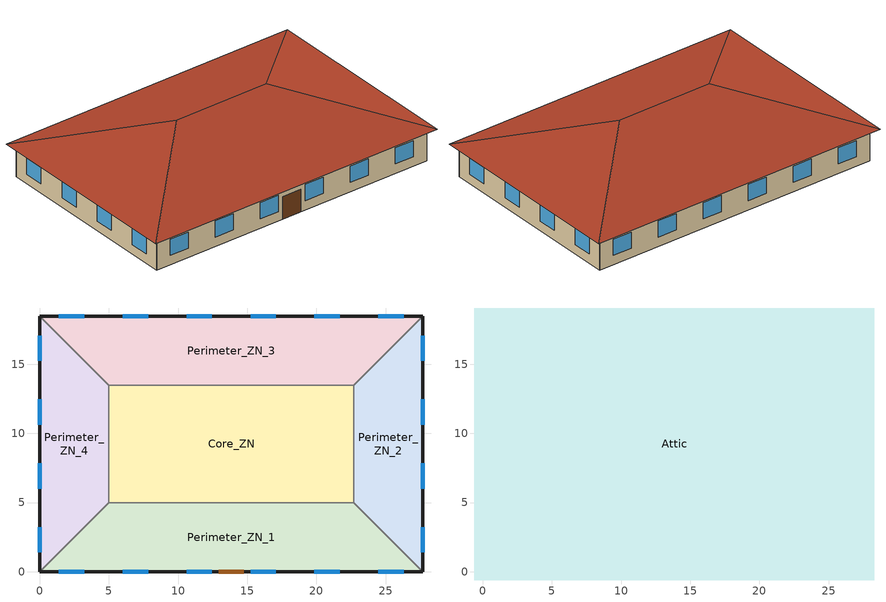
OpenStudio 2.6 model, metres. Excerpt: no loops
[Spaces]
Perimeter_ZN_1
 floor ground: 22.69,5 27.69,0 0,0 5,5 z0
 wall outside: 0,0 27.69,0 z0:3.05
 wall to Perimeter_ZN_4: 5,5 0,0 z0:3.05
 wall to Core_ZN: 22.69,5 5,5 z0:3.05
 wall to Perimeter_ZN_2: 27.69,0 22.69,5 z0:3.05
 window: 1.39,0 3.22,0 / 19.85,0 21.68,0 / 15.24,0 17.07,0 / 6.01,0 7.84,0 / 10.62,0 12.45,0 / 24.47,0 26.3,0 z0.9:2.42
 door: 12.93,0 14.76,0 z0:2.13
Perimeter_ZN_2
 floor ground: 27.69,18.46 27.69,0 22.69,5 22.69,13.46 z0
 wall outside: 27.69,0 27.69,18.46 z0:3.05
 wall to Perimeter_ZN_3: 27.69,18.46 22.69,13.46 z0:3.05
 wall to Core_ZN: 22.69,13.46 22.69,5 z0:3.05
 window: 27.69,1.39 27.69,3.22 / 27.69,10.62 27.69,12.45 / 27.69,15.24 27.69,17.07 / 27.69,6.01 27.69,7.84 z0.9:2.42
Perimeter_ZN_3
 floor ground: 27.69,18.46 22.69,13.46 5,13.46 0,18.46 z0
 wall outside: 27.69,18.46 0,18.46 z0:3.05
 wall to Core_ZN: 5,13.46 22.69,13.46 z0:3.05
 wall to Perimeter_ZN_4: 0,18.46 5,13.46 z0:3.05
 window: 21.68,18.46 19.85,18.46 / 7.84,18.46 6.01,18.46 / 17.07,18.46 15.24,18.46 / 12.45,18.46 10.62,18.46 / 26.3,18.46 24.47,18.46 / 3.22,18.46 1.39,18.46 z0.9:2.42
Perimeter_ZN_4
 floor ground: 0,18.46 5,13.46 5,5 0,0 z0
 wall outside: 0,18.46 0,0 z0:3.05
 wall to Core_ZN: 5,5 5,13.46 z0:3.05
 window: 0,3.22 0,1.39 / 0,12.45 0,10.62 / 0,7.84 0,6.01 / 0,17.07 0,15.24 z0.9:2.42
Core_ZN
 floor ground: 22.69,13.46 22.69,5 5,5 5,13.46 z0
Attic
 floor outside: 28.29,19.06 27.69,18.46 0,18.46 -0.6,19.06 z3.05; -0.6,19.06 0,18.46 0,0 -0.6,-0.6 z3.05; 28.29,19.06 28.29,-0.6 27.69,0 27.69,18.46 z3.05; 27.69,0 28.29,-0.6 -0.6,-0.6 0,0 z3.05
 floor to Perimeter_ZN_4: 0,18.46 5,13.46 5,5 0,0 z3.05
 floor to Perimeter_ZN_1: 22.69,5 27.69,0 0,0 5,5 z3.05
 floor to Perimeter_ZN_2: 27.69,18.46 27.69,0 22.69,5 22.69,13.46 z3.05
 floor to Core_ZN: 22.69,13.46 22.69,5 5,5 5,13.46 z3.05
 floor to Perimeter_ZN_3: 27.69,18.46 22.69,13.46 5,13.46 0,18.46 z3.05
 roof outside: 18.46,9.23,6.33 28.29,-0.6,3.05 28.29,19.06,3.05; 18.46,9.23,6.33 28.29,19.06,3.05 -0.6,19.06,3.05 9.23,9.23,6.33; 9.23,9.23,6.33 -0.6,-0.6,3.05 28.29,-0.6,3.05 18.46,9.23,6.33; 9.23,9.23,6.33 -0.6,19.06,3.05 -0.6,-0.6,3.05
[MaterialProperty:GlazingSpectralData] Wavelength 1 {micron}=0.3; Transmittance 1=0; Front Reflectance 1=0.04; Back Reflectance 1=0.04; Wavelength 2 {micron}=0.305; Transmittance 2=0; Front Reflectance 2=0.04; Back Reflectance 2=0.04; Wavelength 3 {micron}=0.31; Transmittance 3=0; Front Reflectance 3=0.04; Back Reflectance 3=0.04; Wavelength 4 {micron}=0.315; Transmittance 4=0; Front Reflectance 4=0.04; Back Reflectance 4=0.04; Wavelength 5 {micron}=0.32; Transmittance 5=0; Front Reflectance 5=0.04; Back Reflectance 5=0.04; Wavelength 6 {micron}=0.325; Transmittance 6=0; Front Reflectance 6=0.04; Back Reflectance 6=0.04; Wavelength 7 {micron}=0.33; Transmittance 7=0; Front Reflectance 7=0.04; Back Reflectance 7=0.04; Wavelength 8 {micron}=0.335; Transmittance 8=0; Front Reflectance 8=0.04; Back Reflectance 8=0.04; Wavelength 9 {micron}=0.34; Transmittance 9=0; Front Reflectance 9=0.04; Back Reflectance 9=0.04; Wavelength 10 {micron}=0.345; Transmittance 10=0; Front Reflectance 10=0.04; Back Reflectance 10=0.04; Wavelength 11 {micron}=0.35; Transmittance 11=0; Front Reflectance 11=0.04; Back Reflectance 11=0.04; Wavelength 12 {micron}=0.355; Transmittance 12=0; Front Reflectance 12=0.04; Back Reflectance 12=0.04; Wavelength 13 {micron}=0.36; Transmittance 13=0; Front Reflectance 13=0.04; Back Reflectance 13=0.04; Wavelength 14 {micron}=0.365; Transmittance 14=0; Front Reflectance 14=0.04; Back Reflectance 14=0.04; Wavelength 15 {micron}=0.37; Transmittance 15=0; Front Reflectance 15=0.04; Back Reflectance 15=0.04; Wavelength 16 {micron}=0.375; Transmittance 16=0; Front Reflectance 16=0.04; Back Reflectance 16=0.04; Wavelength 17 {micron}=0.38; Front Reflectance 17=0.04; Back Reflectance 17=0.04; Wavelength 18 {micron}=0.385; Front Reflectance 18=0.04; Back Reflectance 18=0.04; Wavelength 19 {micron}=0.39; Front Reflectance 19=0.04; Back Reflectance 19=0.04; Wavelength 20 {micron}=0.395; Transmittance 20=0.001; Front Reflectance 20=0.04; Back Reflectance 20=0.04; Wavelength 21 {micron}=0.4; Front Reflectance 21=0.04; Back Reflectance 21=0.04; Wavelength 22 {micron}=0.405; Front Reflectance 22=0.04; Back Reflectance 22=0.04; Wavelength 23 {micron}=0.41; Front Reflectance 23=0.04; Back Reflectance 23=0.04; Wavelength 24 {micron}=0.415; Wavelength 25 {micron}=0.42; Wavelength 26 {micron}=0.425; Front Reflectance 26=0.041; Back Reflectance 26=0.041; Wavelength 27 {micron}=0.43; Wavelength 28 {micron}=0.435; Wavelength 29 {micron}=0.44; Wavelength 30 {micron}=0.445; Wavelength 31 {micron}=0.45; Wavelength 32 {micron}=0.455; Wavelength 33 {micron}=0.46; Wavelength 34 {micron}=0.465; Wavelength 35 {micron}=0.47; Wavelength 36 {micron}=0.475; Wavelength 37 {micron}=0.48; Wavelength 38 {micron}=0.485; Wavelength 39 {micron}=0.49; Wavelength 40 {micron}=0.495; Wavelength 41 {micron}=0.5; Wavelength 42 {micron}=0.505; Wavelength 43 {micron}=0.51; Wavelength 44 {micron}=0.515; Wavelength 45 {micron}=0.52; Wavelength 46 {micron}=0.525; Wavelength 47 {micron}=0.53; Wavelength 48 {micron}=0.535; Wavelength 49 {micron}=0.54; Wavelength 50 {micron}=0.545; Wavelength 51 {micron}=0.55; Wavelength 52 {micron}=0.555; Wavelength 53 {micron}=0.56; Wavelength 54 {micron}=0.565; Wavelength 55 {micron}=0.57; Wavelength 56 {micron}=0.575; Wavelength 57 {micron}=0.58; Wavelength 58 {micron}=0.585; Wavelength 59 {micron}=0.59; Wavelength 60 {micron}=0.595; Wavelength 61 {micron}=0.6; Wavelength 62 {micron}=0.605; Wavelength 63 {micron}=0.61; Wavelength 64 {micron}=0.615; Wavelength 65 {micron}=0.62; Wavelength 66 {micron}=0.625; Wavelength 67 {micron}=0.63; Wavelength 68 {micron}=0.635; Wavelength 69 {micron}=0.64; Wavelength 70 {micron}=0.645; Wavelength 71 {micron}=0.65; Wavelength 72 {micron}=0.655; Wavelength 73 {micron}=0.66; Wavelength 74 {micron}=0.665; Wavelength 75 {micron}=0.67; Wavelength 76 {micron}=0.675; Wavelength 77 {micron}=0.68; Wavelength 78 {micron}=0.685; Wavelength 79 {micron}=0.69; Wavelength 80 {micron}=0.695; Wavelength 81 {micron}=0.7; Wavelength 82 {micron}=0.705; Wavelength 83 {micron}=0.71; Wavelength 84 {micron}=0.715; Wavelength 85 {micron}=0.72; Wavelength 86 {micron}=0.725; Wavelength 87 {micron}=0.73; Wavelength 88 {micron}=0.735; Wavelength 89 {micron}=0.74; Wavelength 90 {micron}=0.745; Wavelength 91 {micron}=0.75; Wavelength 92 {micron}=0.755; Wavelength 93 {micron}=0.76; Wavelength 94 {micron}=0.765; Wavelength 95 {micron}=0.77; Wavelength 96 {micron}=0.775; Wavelength 97 {micron}=0.78; Wavelength 98 {micron}=0.785; Wavelength 99 {micron}=0.79; Wavelength 100 {micron}=0.795; Wavelength 101 {micron}=0.8; Wavelength 102 {micron}=0.805; Wavelength 103 {micron}=0.81; Wavelength 104 {micron}=0.815; Wavelength 105 {micron}=0.82; Wavelength 106 {micron}=0.825; Wavelength 107 {micron}=0.83; Wavelength 108 {micron}=0.835; Wavelength 109 {micron}=0.84; Wavelength 110 {micron}=0.845; Wavelength 111 {micron}=0.85; Wavelength 112 {micron}=0.855; Wavelength 113 {micron}=0.86; Wavelength 114 {micron}=0.865; Wavelength 115 {micron}=0.87; Wavelength 116 {micron}=0.875; Wavelength 117 {micron}=0.88; Front Reflectance 117=0.063; Back Reflectance 117=0.063; Wavelength 118 {micron}=0.885; Front Reflectance 118=0.063; Back Reflectance 118=0.063; Wavelength 119 {micron}=0.89; Wavelength 120 {micron}=0.895; Wavelength 121 {micron}=0.9; Wavelength 122 {micron}=0.905; Front Reflectance 122=0.062; Back Reflectance 122=0.062; Wavelength 123 {micron}=0.91; Wavelength 124 {micron}=0.915; Wavelength 125 {micron}=0.92; Wavelength 126 {micron}=0.925; Wavelength 127 {micron}=0.93; Wavelength 128 {micron}=0.935; Wavelength 129 {micron}=0.94; Wavelength 130 {micron}=0.945; Wavelength 131 {micron}=0.95; Wavelength 132 {micron}=0.955; Wavelength 133 {micron}=0.96; Wavelength 134 {micron}=0.965; Wavelength 135 {micron}=0.97; Wavelength 136 {micron}=0.975; Wavelength 137 {micron}=0.98; Wavelength 138 {micron}=0.985; Wavelength 139 {micron}=0.99; Wavelength 140 {micron}=0.995; Wavelength 141 {micron}=1; Wavelength 142 {micron}=1.005; Wavelength 143 {micron}=1.01; Wavelength 144 {micron}=1.015; Wavelength 145 {micron}=1.02; Wavelength 146 {micron}=1.025; Wavelength 147 {micron}=1.03; Wavelength 148 {micron}=1.035; Wavelength 149 {micron}=1.04; Wavelength 150 {micron}=1.045; Wavelength 151 {micron}=1.05; Wavelength 152 {micron}=1.055; Wavelength 153 {micron}=1.06; Wavelength 154 {micron}=1.065; Wavelength 155 {micron}=1.07; Wavelength 156 {micron}=1.075; Wavelength 157 {micron}=1.08; Wavelength 158 {micron}=1.085; Wavelength 159 {micron}=1.09; Wavelength 160 {micron}=1.095; Wavelength 161 {micron}=1.1; Wavelength 162 {micron}=1.105; Wavelength 163 {micron}=1.11; Wavelength 164 {micron}=1.115; Wavelength 165 {micron}=1.12; Front Reflectance 165=0.062; Back Reflectance 165=0.062; Wavelength 166 {micron}=1.125; Wavelength 167 {micron}=1.13; Front Reflectance 167=0.063; Back Reflectance 167=0.063; Wavelength 168 {micron}=1.135; Wavelength 169 {micron}=1.14; Wavelength 170 {micron}=1.145; Wavelength 171 {micron}=1.15; Front Reflectance 171=0.065; Back Reflectance 171=0.065; Wavelength 172 {micron}=1.155; Front Reflectance 172=0.065; Back Reflectance 172=0.065; Wavelength 173 {micron}=1.16; Front Reflectance 173=0.065; Back Reflectance 173=0.065; Wavelength 174 {micron}=1.165; Transmittance 174=0.63; Front Reflectance 174=0.065; Back Reflectance 174=0.065; Wavelength 175 {micron}=1.17; Transmittance 175=0.627; Front Reflectance 175=0.065; Back Reflectance 175=0.065; Wavelength 176 {micron}=1.175; Transmittance 176=0.624; Front Reflectance 176=0.065; Back Reflectance 176=0.065; Wavelength 177 {micron}=1.18; Transmittance 177=0.618; Front Reflectance 177=0.065; Back Reflectance 177=0.065; Wavelength 178 {micron}=1.185; Transmittance 178=0.611; Front Reflectance 178=0.064; Back Reflectance 178=0.064; Wavelength 179 {micron}=1.19; Transmittance 179=0.601; Front Reflectance 179=0.064; Back Reflectance 179=0.064; Wavelength 180 {micron}=1.195; Transmittance 180=0.6; Front Reflectance 180=0.064; Back Reflectance 180=0.064; Wavelength 181 {micron}=1.2; Transmittance 181=0.605; Front Reflectance 181=0.064; Back Reflectance 181=0.064; Wavelength 182 {micron}=1.205; Transmittance 182=0.611; Front Reflectance 182=0.064; Back Reflectance 182=0.064; Wavelength 183 {micron}=1.21; Transmittance 183=0.619; Front Reflectance 183=0.065; Back Reflectance 183=0.065; Wavelength 184 {micron}=1.215; Transmittance 184=0.625; Front Reflectance 184=0.065; Back Reflectance 184=0.065; Wavelength 185 {micron}=1.22; Transmittance 185=0.634; Front Reflectance 185=0.065; Back Reflectance 185=0.065; Wavelength 186 {micron}=1.225; Transmittance 186=0.64; Front Reflectance 186=0.066; Back Reflectance 186=0.066; Wavelength 187 {micron}=1.23; Transmittance 187=0.644; Front Reflectance 187=0.066; Back Reflectance 187=0.066; Wavelength 188 {micron}=1.235; Transmittance 188=0.647; Front Reflectance 188=0.066; Back Reflectance 188=0.066; Wavelength 189 {micron}=1.24; Transmittance 189=0.65; Front Reflectance 189=0.066; Back Reflectance 189=0.066; Wavelength 190 {micron}=1.245; Transmittance 190=0.653; Front Reflectance 190=0.066; Back Reflectance 190=0.066; Wavelength 191 {micron}=1.25; Transmittance 191=0.656; Front Reflectance 191=0.066; Back Reflectance 191=0.066; Wavelength 192 {micron}=1.255; Transmittance 192=0.658; Front Reflectance 192=0.066; Back Reflectance 192=0.066; Wavelength 193 {micron}=1.26; Transmittance 193=0.661; Front Reflectance 193=0.066; Back Reflectance 193=0.066; Wavelength 194 {micron}=1.265; Transmittance 194=0.662; Front Reflectance 194=0.066; Back Reflectance 194=0.066; Wavelength 195 {micron}=1.27; Transmittance 195=0.667; Front Reflectance 195=0.067; Back Reflectance 195=0.067; Wavelength 196 {micron}=1.275; Transmittance 196=0.668; Front Reflectance 196=0.067; Back Reflectance 196=0.067; Wavelength 197 {micron}=1.28; Transmittance 197=0.671; Front Reflectance 197=0.067; Back Reflectance 197=0.067; Wavelength 198 {micron}=1.285; Transmittance 198=0.675; Front Reflectance 198=0.067; Back Reflectance 198=0.067; Wavelength 199 {micron}=1.29; Transmittance 199=0.678; Front Reflectance 199=0.067; Back Reflectance 199=0.067; Wavelength 200 {micron}=1.295; Transmittance 200=0.679; Front Reflectance 200=0.067; Back Reflectance 200=0.067; Wavelength 201 {micron}=1.3; Transmittance 201=0.682; Front Reflectance 201=0.067; Back Reflectance 201=0.067; Wavelength 202 {micron}=1.305; Transmittance 202=0.684; Front Reflectance 202=0.067; Back Reflectance 202=0.067; Wavelength 203 {micron}=1.31; Transmittance 203=0.687; Front Reflectance 203=0.067; Back Reflectance 203=0.067; Wavelength 204 {micron}=1.315; Transmittance 204=0.689; Front Reflectance 204=0.068; Back Reflectance 204=0.068; Wavelength 205 {micron}=1.32; Transmittance 205=0.692; Front Reflectance 205=0.068; Back Reflectance 205=0.068; Wavelength 206 {micron}=1.325; Transmittance 206=0.693; Front Reflectance 206=0.068; Back Reflectance 206=0.068; Wavelength 207 {micron}=1.33; Transmittance 207=0.695; Front Reflectance 207=0.068; Back Reflectance 207=0.068; Wavelength 208 {micron}=1.335; Transmittance 208=0.697; Front Reflectance 208=0.068; Back Reflectance 208=0.068; Wavelength 209 {micron}=1.34; Transmittance 209=0.698; Front Reflectance 209=0.068; Back Reflectance 209=0.068; Wavelength 210 {micron}=1.345; Transmittance 210=0.698; Front Reflectance 210=0.068; Back Reflectance 210=0.068; Wavelength 211 {micron}=1.35; Transmittance 211=0.698; Front Reflectance 211=0.068; Back Reflectance 211=0.068; Wavelength 212 {micron}=1.355; Transmittance 212=0.695; Front Reflectance 212=0.068; Back Reflectance 212=0.068; Wavelength 213 {micron}=1.36; Transmittance 213=0.692; Front Reflectance 213=0.068; Back Reflectance 213=0.068; Wavelength 214 {micron}=1.365; Transmittance 214=0.692; Front Reflectance 214=0.068; Back Reflectance 214=0.068; Wavelength 215 {micron}=1.37; Transmittance 215=0.687; Front Reflectance 215=0.067; Back Reflectance 215=0.067; Wavelength 216 {micron}=1.375; Transmittance 216=0.682; Front Reflectance 216=0.067; Back Reflectance 216=0.067; Wavelength 217 {micron}=1.38; Transmittance 217=0.676; Front Reflectance 217=0.067; Back Reflectance 217=0.067; Wavelength 218 {micron}=1.385; Transmittance 218=0.678; Front Reflectance 218=0.067; Back Reflectance 218=0.067; Wavelength 219 {micron}=1.39; Transmittance 219=0.676; Front Reflectance 219=0.067; Back Reflectance 219=0.067; Wavelength 220 {micron}=1.395; Transmittance 220=0.675; Front Reflectance 220=0.067; Back Reflectance 220=0.067; Wavelength 221 {micron}=1.4; Transmittance 221=0.676; Front Reflectance 221=0.067; Back Reflectance 221=0.067; Wavelength 222 {micron}=1.405; Transmittance 222=0.675; Front Reflectance 222=0.067; Back Reflectance 222=0.067; Wavelength 223 {micron}=1.41; Transmittance 223=0.671; Front Reflectance 223=0.067; Back Reflectance 223=0.067; Wavelength 224 {micron}=1.415; Transmittance 224=0.67; Front Reflectance 224=0.067; Back Reflectance 224=0.067; Wavelength 225 {micron}=1.42; Transmittance 225=0.673; Front Reflectance 225=0.067; Back Reflectance 225=0.067; Wavelength 226 {micron}=1.425; Transmittance 226=0.671; Front Reflectance 226=0.067; Back Reflectance 226=0.067; Wavelength 227 {micron}=1.43; Transmittance 227=0.668; Front Reflectance 227=0.067; Back Reflectance 227=0.067; Wavelength 228 {micron}=1.435; Transmittance 228=0.67; Front Reflectance 228=0.067; Back Reflectance 228=0.067; Wavelength 229 {micron}=1.44; Transmittance 229=0.67; Front Reflectance 229=0.067; Back Reflectance 229=0.067; Wavelength 230 {micron}=1.445; Transmittance 230=0.668; Front Reflectance 230=0.067; Back Reflectance 230=0.067; Wavelength 231 {micron}=1.45; Transmittance 231=0.67; Front Reflectance 231=0.067; Back Reflectance 231=0.067; Wavelength 232 {micron}=1.455; Transmittance 232=0.67; Front Reflectance 232=0.067; Back Reflectance 232=0.067; Wavelength 233 {micron}=1.46; Transmittance 233=0.673; Front Reflectance 233=0.067; Back Reflectance 233=0.067; Wavelength 234 {micron}=1.465; Transmittance 234=0.676; Front Reflectance 234=0.067; Back Reflectance 234=0.067; Wavelength 235 {micron}=1.47; Transmittance 235=0.681; Front Reflectance 235=0.067; Back Reflectance 235=0.067; Wavelength 236 {micron}=1.475; Transmittance 236=0.684; Front Reflectance 236=0.067; Back Reflectance 236=0.067; Wavelength 237 {micron}=1.48; Transmittance 237=0.689; Front Reflectance 237=0.068; Back Reflectance 237=0.068; Wavelength 238 {micron}=1.485; Transmittance 238=0.69; Front Reflectance 238=0.068; Back Reflectance 238=0.068; Wavelength 239 {micron}=1.49; Transmittance 239=0.695; Front Reflectance 239=0.068; Back Reflectance 239=0.068; Wavelength 240 {micron}=1.495; Transmittance 240=0.698; Front Reflectance 240=0.068; Back Reflectance 240=0.068; Wavelength 241 {micron}=1.5; Transmittance 241=0.703; Front Reflectance 241=0.068; Back Reflectance 241=0.068; Wavelength 242 {micron}=1.505; Transmittance 242=0.706; Front Reflectance 242=0.068; Back Reflectance 242=0.068; Wavelength 243 {micron}=1.51; Transmittance 243=0.711; Front Reflectance 243=0.068; Back Reflectance 243=0.068; Wavelength 244 {micron}=1.515; Transmittance 244=0.714; Front Reflectance 244=0.069; Back Reflectance 244=0.069; Wavelength 245 {micron}=1.52; Transmittance 245=0.718; Front Reflectance 245=0.069; Back Reflectance 245=0.069; Wavelength 246 {micron}=1.525; Transmittance 246=0.719; Front Reflectance 246=0.069; Back Reflectance 246=0.069; Wavelength 247 {micron}=1.53; Transmittance 247=0.724; Front Reflectance 247=0.069; Back Reflectance 247=0.069; Wavelength 248 {micron}=1.535; Transmittance 248=0.724; Front Reflectance 248=0.069; Back Reflectance 248=0.069; Wavelength 249 {micron}=1.54; Transmittance 249=0.728; Front Reflectance 249=0.069; Back Reflectance 249=0.069; Wavelength 250 {micron}=1.545; Transmittance 250=0.728; Front Reflectance 250=0.069; Back Reflectance 250=0.069; Wavelength 251 {micron}=1.55; Transmittance 251=0.728; Front Reflectance 251=0.069; Back Reflectance 251=0.069; Wavelength 252 {micron}=1.555; Transmittance 252=0.728; Front Reflectance 252=0.069; Back Reflectance 252=0.069; Wavelength 253 {micron}=1.56; Transmittance 253=0.728; Front Reflectance 253=0.069; Back Reflectance 253=0.069; Wavelength 254 {micron}=1.565; Transmittance 254=0.728; Front Reflectance 254=0.069; Back Reflectance 254=0.069; Wavelength 255 {micron}=1.57; Transmittance 255=0.728; Front Reflectance 255=0.069; Back Reflectance 255=0.069; Wavelength 256 {micron}=1.575; Transmittance 256=0.728; Front Reflectance 256=0.069; Back Reflectance 256=0.069; Wavelength 257 {micron}=1.58; Transmittance 257=0.729; Front Reflectance 257=0.069; Back Reflectance 257=0.069; Wavelength 258 {micron}=1.585; Transmittance 258=0.731; Front Reflectance 258=0.069; Back Reflectance 258=0.069; Wavelength 259 {micron}=1.59; Transmittance 259=0.733; Front Reflectance 259=0.069; Back Reflectance 259=0.069; Wavelength 260 {micron}=1.595; Transmittance 260=0.735; Front Reflectance 260=0.069; Back Reflectance 260=0.069; Wavelength 261 {micron}=1.6; Transmittance 261=0.736; Front Reflectance 261=0.069; Back Reflectance 261=0.069; Wavelength 262 {micron}=1.605; Transmittance 262=0.738; Front Reflectance 262=0.07; Back Reflectance 262=0.07; Wavelength 263 {micron}=1.61; Transmittance 263=0.74; Front Reflectance 263=0.07; Back Reflectance 263=0.07; Wavelength 264 {micron}=1.615; Transmittance 264=0.741; Front Reflectance 264=0.07; Back Reflectance 264=0.07; Wavelength 265 {micron}=1.62; Transmittance 265=0.741; Front Reflectance 265=0.07; Back Reflectance 265=0.07; Wavelength 266 {micron}=1.625; Transmittance 266=0.741; Front Reflectance 266=0.07; Back Reflectance 266=0.07; Wavelength 267 {micron}=1.63; Transmittance 267=0.741; Front Reflectance 267=0.07; Back Reflectance 267=0.07; Wavelength 268 {micron}=1.635; Transmittance 268=0.741; Front Reflectance 268=0.07; Back Reflectance 268=0.07; Wavelength 269 {micron}=1.64; Transmittance 269=0.741; Front Reflectance 269=0.07; Back Reflectance 269=0.07; Wavelength 270 {micron}=1.645; Transmittance 270=0.743; Front Reflectance 270=0.07; Back Reflectance 270=0.07; Wavelength 271 {micron}=1.65; Transmittance 271=0.741; Front Reflectance 271=0.07; Back Reflectance 271=0.07; Wavelength 272 {micron}=1.655; Transmittance 272=0.74; Front Reflectance 272=0.07; Back Reflectance 272=0.07; Wavelength 273 {micron}=1.66; Transmittance 273=0.736; Front Reflectance 273=0.069; Back Reflectance 273=0.069; Wavelength 274 {micron}=1.665; Transmittance 274=0.735; Front Reflectance 274=0.069; Back Reflectance 274=0.069; Wavelength 275 {micron}=1.67; Transmittance 275=0.724; Front Reflectance 275=0.069; Back Reflectance 275=0.069; Wavelength 276 {micron}=1.675; Transmittance 276=0.716; Front Reflectance 276=0.069; Back Reflectance 276=0.069; Wavelength 277 {micron}=1.68; Transmittance 277=0.698; Front Reflectance 277=0.068; Back Reflectance 277=0.068; Wavelength 278 {micron}=1.685; Transmittance 278=0.673; Front Reflectance 278=0.067; Back Reflectance 278=0.067; Wavelength 279 {micron}=1.69; Transmittance 279=0.608; Front Reflectance 279=0.064; Back Reflectance 279=0.064; Wavelength 280 {micron}=1.695; Transmittance 280=0.574; Front Reflectance 280=0.063; Back Reflectance 280=0.063; Wavelength 281 {micron}=1.7; Transmittance 281=0.521; Front Reflectance 281=0.061; Back Reflectance 281=0.061; Wavelength 282 {micron}=1.705; Transmittance 282=0.493; Front Reflectance 282=0.06; Back Reflectance 282=0.06; Wavelength 283 {micron}=1.71; Transmittance 283=0.499; Front Reflectance 283=0.06; Back Reflectance 283=0.06; Wavelength 284 {micron}=1.715; Transmittance 284=0.507; Front Reflectance 284=0.06; Back Reflectance 284=0.06; Wavelength 285 {micron}=1.72; Transmittance 285=0.512; Front Reflectance 285=0.06; Back Reflectance 285=0.06; Wavelength 286 {micron}=1.725; Transmittance 286=0.526; Front Reflectance 286=0.061; Back Reflectance 286=0.061; Wavelength 287 {micron}=1.73; Transmittance 287=0.548; Front Reflectance 287=0.062; Back Reflectance 287=0.062; Wavelength 288 {micron}=1.735; Transmittance 288=0.546; Front Reflectance 288=0.062; Back Reflectance 288=0.062; Wavelength 289 {micron}=1.74; Transmittance 289=0.533; Front Reflectance 289=0.061; Back Reflectance 289=0.061; Wavelength 290 {micron}=1.745; Transmittance 290=0.527; Front Reflectance 290=0.061; Back Reflectance 290=0.061; Wavelength 291 {micron}=1.75; Transmittance 291=0.522; Front Reflectance 291=0.061; Back Reflectance 291=0.061; Wavelength 292 {micron}=1.755; Transmittance 292=0.53; Front Reflectance 292=0.061; Back Reflectance 292=0.061; Wavelength 293 {micron}=1.76; Transmittance 293=0.552; Front Reflectance 293=0.062; Back Reflectance 293=0.062; Wavelength 294 {micron}=1.765; Transmittance 294=0.568; Front Reflectance 294=0.063; Back Reflectance 294=0.063; Wavelength 295 {micron}=1.77; Transmittance 295=0.589; Front Reflectance 295=0.064; Back Reflectance 295=0.064; Wavelength 296 {micron}=1.775; Transmittance 296=0.6; Front Reflectance 296=0.064; Back Reflectance 296=0.064; Wavelength 297 {micron}=1.78; Transmittance 297=0.619; Front Reflectance 297=0.065; Back Reflectance 297=0.065; Wavelength 298 {micron}=1.785; Transmittance 298=0.625; Front Reflectance 298=0.065; Back Reflectance 298=0.065; Wavelength 299 {micron}=1.79; Transmittance 299=0.63; Front Reflectance 299=0.065; Back Reflectance 299=0.065; Wavelength 300 {micron}=1.795; Transmittance 300=0.632; Front Reflectance 300=0.065; Back Reflectance 300=0.065; Wavelength 301 {micron}=1.8; Transmittance 301=0.635; Front Reflectance 301=0.065; Back Reflectance 301=0.065; Wavelength 302 {micron}=1.805; Transmittance 302=0.637; Front Reflectance 302=0.065; Back Reflectance 302=0.065; Wavelength 303 {micron}=1.81; Transmittance 303=0.638; Front Reflectance 303=0.066; Back Reflectance 303=0.066; Wavelength 304 {micron}=1.815; Transmittance 304=0.638; Front Reflectance 304=0.066; Back Reflectance 304=0.066; Wavelength 305 {micron}=1.82; Transmittance 305=0.638; Front Reflectance 305=0.066; Back Reflectance 305=0.066; Wavelength 306 {micron}=1.825; Transmittance 306=0.64; Front Reflectance 306=0.066; Back Reflectance 306=0.066; Wavelength 307 {micron}=1.83; Transmittance 307=0.646; Front Reflectance 307=0.066; Back Reflectance 307=0.066; Wavelength 308 {micron}=1.835; Transmittance 308=0.649; Front Reflectance 308=0.066; Back Reflectance 308=0.066; Wavelength 309 {micron}=1.84; Transmittance 309=0.656; Front Reflectance 309=0.066; Back Reflectance 309=0.066; Wavelength 310 {micron}=1.845; Transmittance 310=0.658; Front Reflectance 310=0.066; Back Reflectance 310=0.066; Wavelength 311 {micron}=1.85; Transmittance 311=0.667; Front Reflectance 311=0.067; Back Reflectance 311=0.067; Wavelength 312 {micron}=1.855; Transmittance 312=0.673; Front Reflectance 312=0.067; Back Reflectance 312=0.067; Wavelength 313 {micron}=1.86; Transmittance 313=0.681; Front Reflectance 313=0.067; Back Reflectance 313=0.067; Wavelength 314 {micron}=1.865; Transmittance 314=0.681; Front Reflectance 314=0.067; Back Reflectance 314=0.067; Wavelength 315 {micron}=1.87; Transmittance 315=0.684; Front Reflectance 315=0.067; Back Reflectance 315=0.067; Wavelength 316 {micron}=1.875; Transmittance 316=0.687; Front Reflectance 316=0.067; Back Reflectance 316=0.067; Wavelength 317 {micron}=1.88; Transmittance 317=0.687; Front Reflectance 317=0.067; Back Reflectance 317=0.067; Wavelength 318 {micron}=1.885; Transmittance 318=0.685; Front Reflectance 318=0.067; Back Reflectance 318=0.067; Wavelength 319 {micron}=1.89; Transmittance 319=0.685; Front Reflectance 319=0.067; Back Reflectance 319=0.067; Wavelength 320 {micron}=1.895; Transmittance 320=0.685; Front Reflectance 320=0.067; Back Reflectance 320=0.067; Wavelength 321 {micron}=1.9; Transmittance 321=0.689; Front Reflectance 321=0.068; Back Reflectance 321=0.068; Wavelength 322 {micron}=1.905; Transmittance 322=0.682; Front Reflectance 322=0.067; Back Reflectance 322=0.067; Wavelength 323 {micron}=1.91; Transmittance 323=0.682; Front Reflectance 323=0.067; Back Reflectance 323=0.067; Wavelength 324 {micron}=1.915; Transmittance 324=0.679; Front Reflectance 324=0.067; Back Reflectance 324=0.067; Wavelength 325 {micron}=1.92; Transmittance 325=0.681; Front Reflectance 325=0.067; Back Reflectance 325=0.067; Wavelength 326 {micron}=1.925; Transmittance 326=0.678; Front Reflectance 326=0.067; Back Reflectance 326=0.067; Wavelength 327 {micron}=1.93; Transmittance 327=0.679; Front Reflectance 327=0.067; Back Reflectance 327=0.067; Wavelength 328 {micron}=1.935; Transmittance 328=0.679; Front Reflectance 328=0.067; Back Reflectance 328=0.067; Wavelength 329 {micron}=1.94; Transmittance 329=0.679; Front Reflectance 329=0.067; Back Reflectance 329=0.067; Wavelength 330 {micron}=1.945; Transmittance 330=0.681; Front Reflectance 330=0.067; Back Reflectance 330=0.067; Wavelength 331 {micron}=1.95; Transmittance 331=0.684; Front Reflectance 331=0.067; Back Reflectance 331=0.067; Wavelength 332 {micron}=1.955; Transmittance 332=0.685; Front Reflectance 332=0.067; Back Reflectance 332=0.067; Wavelength 333 {micron}=1.96; Transmittance 333=0.687; Front Reflectance 333=0.067; Back Reflectance 333=0.067; Wavelength 334 {micron}=1.965; Transmittance 334=0.685; Front Reflectance 334=0.067; Back Reflectance 334=0.067; Wavelength 335 {micron}=1.97; Transmittance 335=0.685; Front Reflectance 335=0.067; Back Reflectance 335=0.067; Wavelength 336 {micron}=1.975; Transmittance 336=0.687; Front Reflectance 336=0.067; Back Reflectance 336=0.067; Wavelength 337 {micron}=1.98; Transmittance 337=0.684; Front Reflectance 337=0.067; Back Reflectance 337=0.067; Wavelength 338 {micron}=1.985; Transmittance 338=0.684; Front Reflectance 338=0.067; Back Reflectance 338=0.067; Wavelength 339 {micron}=1.99; Transmittance 339=0.682; Front Reflectance 339=0.067; Back Reflectance 339=0.067; Wavelength 340 {micron}=1.995; Transmittance 340=0.681; Front Reflectance 340=0.067; Back Reflectance 340=0.067; Wavelength 341 {micron}=2; Transmittance 341=0.678; Front Reflectance 341=0.067; Back Reflectance 341=0.067; Wavelength 342 {micron}=2.005; Transmittance 342=0.673; Front Reflectance 342=0.067; Back Reflectance 342=0.067; Wavelength 343 {micron}=2.01; Transmittance 343=0.662; Front Reflectance 343=0.066; Back Reflectance 343=0.066; Wavelength 344 {micron}=2.015; Transmittance 344=0.655; Front Reflectance 344=0.066; Back Reflectance 344=0.066; Wavelength 345 {micron}=2.02; Transmittance 345=0.646; Front Reflectance 345=0.066; Back Reflectance 345=0.066; Wavelength 346 {micron}=2.025; Transmittance 346=0.638; Front Reflectance 346=0.066; Back Reflectance 346=0.066; Wavelength 347 {micron}=2.03; Transmittance 347=0.63; Front Reflectance 347=0.065; Back Reflectance 347=0.065; Wavelength 348 {micron}=2.035; Transmittance 348=0.622; Front Reflectance 348=0.065; Back Reflectance 348=0.065; Wavelength 349 {micron}=2.04; Transmittance 349=0.614; Front Reflectance 349=0.065; Back Reflectance 349=0.065; Wavelength 350 {micron}=2.045; Transmittance 350=0.608; Front Reflectance 350=0.064; Back Reflectance 350=0.064; Wavelength 351 {micron}=2.05; Transmittance 351=0.598; Front Reflectance 351=0.064; Back Reflectance 351=0.064; Wavelength 352 {micron}=2.055; Transmittance 352=0.593; Front Reflectance 352=0.064; Back Reflectance 352=0.064; Wavelength 353 {micron}=2.06; Transmittance 353=0.582; Front Reflectance 353=0.063; Back Reflectance 353=0.063; Wavelength 354 {micron}=2.065; Transmittance 354=0.575; Front Reflectance 354=0.063; Back Reflectance 354=0.063; Wavelength 355 {micron}=2.07; Transmittance 355=0.569; Front Reflectance 355=0.063; Back Reflectance 355=0.063; Wavelength 356 {micron}=2.075; Transmittance 356=0.568; Front Reflectance 356=0.063; Back Reflectance 356=0.063; Wavelength 357 {micron}=2.08; Transmittance 357=0.565; Front Reflectance 357=0.063; Back Reflectance 357=0.063; Wavelength 358 {micron}=2.085; Transmittance 358=0.565; Front Reflectance 358=0.063; Back Reflectance 358=0.063; Wavelength 359 {micron}=2.09; Transmittance 359=0.566; Front Reflectance 359=0.063; Back Reflectance 359=0.063; Wavelength 360 {micron}=2.095; Transmittance 360=0.566; Front Reflectance 360=0.063; Back Reflectance 360=0.063; Wavelength 361 {micron}=2.1; Transmittance 361=0.57; Front Reflectance 361=0.063; Back Reflectance 361=0.063; Wavelength 362 {micron}=2.105; Transmittance 362=0.571; Front Reflectance 362=0.063; Back Reflectance 362=0.063; Wavelength 363 {micron}=2.11; Transmittance 363=0.575; Front Reflectance 363=0.063; Back Reflectance 363=0.063; Wavelength 364 {micron}=2.115; Transmittance 364=0.577; Front Reflectance 364=0.063; Back Reflectance 364=0.063; Wavelength 365 {micron}=2.12; Transmittance 365=0.581; Front Reflectance 365=0.063; Back Reflectance 365=0.063; Wavelength 366 {micron}=2.125; Transmittance 366=0.582; Front Reflectance 366=0.063; Back Reflectance 366=0.063; Wavelength 367 {micron}=2.13; Transmittance 367=0.582; Front Reflectance 367=0.063; Back Reflectance 367=0.063; Wavelength 368 {micron}=2.135; Transmittance 368=0.581; Front Reflectance 368=0.063; Back Reflectance 368=0.063; Wavelength 369 {micron}=2.14; Transmittance 369=0.582; Front Reflectance 369=0.063; Back Reflectance 369=0.063; Wavelength 370 {micron}=2.145; Transmittance 370=0.583; Front Reflectance 370=0.063; Back Reflectance 370=0.063; Wavelength 371 {micron}=2.15; Transmittance 371=0.586; Front Reflectance 371=0.063; Back Reflectance 371=0.063; Wavelength 372 {micron}=2.155; Transmittance 372=0.585; Front Reflectance 372=0.063; Back Reflectance 372=0.063; Wavelength 373 {micron}=2.16; Transmittance 373=0.585; Front Reflectance 373=0.063; Back Reflectance 373=0.063; Wavelength 374 {micron}=2.165; Transmittance 374=0.585; Front Reflectance 374=0.063; Back Reflectance 374=0.063; Wavelength 375 {micron}=2.17; Transmittance 375=0.585; Front Reflectance 375=0.063; Back Reflectance 375=0.063; Wavelength 376 {micron}=2.175; Transmittance 376=0.585; Front Reflectance 376=0.063; Back Reflectance 376=0.063; Wavelength 377 {micron}=2.18; Transmittance 377=0.583; Front Reflectance 377=0.063; Back Reflectance 377=0.063; Wavelength 378 {micron}=2.185; Transmittance 378=0.581; Front Reflectance 378=0.063; Back Reflectance 378=0.063; Wavelength 379 {micron}=2.19; Transmittance 379=0.573; Front Reflectance 379=0.063; Back Reflectance 379=0.063; Wavelength 380 {micron}=2.195; Transmittance 380=0.569; Front Reflectance 380=0.063; Back Reflectance 380=0.063; Wavelength 381 {micron}=2.2; Transmittance 381=0.56; Front Reflectance 381=0.062; Back Reflectance 381=0.062; Wavelength 382 {micron}=2.205; Transmittance 382=0.556; Front Reflectance 382=0.062; Back Reflectance 382=0.062; Wavelength 383 {micron}=2.21; Transmittance 383=0.551; Front Reflectance 383=0.062; Back Reflectance 383=0.062; Wavelength 384 {micron}=2.215; Transmittance 384=0.545; Front Reflectance 384=0.062; Back Reflectance 384=0.062; Wavelength 385 {micron}=2.22; Transmittance 385=0.532; Front Reflectance 385=0.061; Back Reflectance 385=0.061; Wavelength 386 {micron}=2.225; Transmittance 386=0.521; Front Reflectance 386=0.061; Back Reflectance 386=0.061; Wavelength 387 {micron}=2.23; Transmittance 387=0.505; Front Reflectance 387=0.06; Back Reflectance 387=0.06; Wavelength 388 {micron}=2.235; Transmittance 388=0.486; Front Reflectance 388=0.059; Back Reflectance 388=0.059; Wavelength 389 {micron}=2.24; Transmittance 389=0.456; Front Reflectance 389=0.058; Back Reflectance 389=0.058; Wavelength 390 {micron}=2.245; Transmittance 390=0.429; Front Reflectance 390=0.057; Back Reflectance 390=0.057; Wavelength 391 {micron}=2.25; Transmittance 391=0.375; Front Reflectance 391=0.055; Back Reflectance 391=0.055; Wavelength 392 {micron}=2.255; Transmittance 392=0.33; Front Reflectance 392=0.053; Back Reflectance 392=0.053; Wavelength 393 {micron}=2.26; Transmittance 393=0.263; Front Reflectance 393=0.051; Back Reflectance 393=0.051; Wavelength 394 {micron}=2.265; Transmittance 394=0.22; Front Reflectance 394=0.049; Back Reflectance 394=0.049; Wavelength 395 {micron}=2.27; Transmittance 395=0.167; Front Reflectance 395=0.047; Back Reflectance 395=0.047; Wavelength 396 {micron}=2.275; Transmittance 396=0.142; Front Reflectance 396=0.046; Back Reflectance 396=0.046; Wavelength 397 {micron}=2.28; Transmittance 397=0.111; Front Reflectance 397=0.044; Back Reflectance 397=0.044; Wavelength 398 {micron}=2.285; Transmittance 398=0.093; Front Reflectance 398=0.044; Back Reflectance 398=0.044; Wavelength 399 {micron}=2.29; Transmittance 399=0.076; Front Reflectance 399=0.043; Back Reflectance 399=0.043; Wavelength 400 {micron}=2.295; Transmittance 400=0.063; Front Reflectance 400=0.043; Back Reflectance 400=0.043; Wavelength 401 {micron}=2.3; Transmittance 401=0.052; Front Reflectance 401=0.042; Back Reflectance 401=0.042; Wavelength 402 {micron}=2.305; Transmittance 402=0.049; Front Reflectance 402=0.042; Back Reflectance 402=0.042; Wavelength 403 {micron}=2.31; Transmittance 403=0.057; Front Reflectance 403=0.042; Back Reflectance 403=0.042; Wavelength 404 {micron}=2.315; Transmittance 404=0.068; Front Reflectance 404=0.043; Back Reflectance 404=0.043; Wavelength 405 {micron}=2.32; Transmittance 405=0.084; Front Reflectance 405=0.043; Back Reflectance 405=0.043; Wavelength 406 {micron}=2.325; Transmittance 406=0.089; Front Reflectance 406=0.044; Back Reflectance 406=0.044; Wavelength 407 {micron}=2.33; Transmittance 407=0.097; Front Reflectance 407=0.044; Back Reflectance 407=0.044; Wavelength 408 {micron}=2.335; Transmittance 408=0.099; Front Reflectance 408=0.044; Back Reflectance 408=0.044; Wavelength 409 {micron}=2.34; Transmittance 409=0.1; Front Reflectance 409=0.044; Back Reflectance 409=0.044; Wavelength 410 {micron}=2.345; Transmittance 410=0.1; Front Reflectance 410=0.044; Back Reflectance 410=0.044; Wavelength 411 {micron}=2.35; Transmittance 411=0.101; Front Reflectance 411=0.044; Back Reflectance 411=0.044; Wavelength 412 {micron}=2.355; Transmittance 412=0.11; Front Reflectance 412=0.044; Back Reflectance 412=0.044; Wavelength 413 {micron}=2.36; Transmittance 413=0.121; Front Reflectance 413=0.045; Back Reflectance 413=0.045; Wavelength 414 {micron}=2.365; Transmittance 414=0.125; Front Reflectance 414=0.045; Back Reflectance 414=0.045; Wavelength 415 {micron}=2.37; Transmittance 415=0.13; Front Reflectance 415=0.045; Back Reflectance 415=0.045; Wavelength 416 {micron}=2.375; Transmittance 416=0.132; Front Reflectance 416=0.045; Back Reflectance 416=0.045; Wavelength 417 {micron}=2.38; Transmittance 417=0.131; Front Reflectance 417=0.045; Back Reflectance 417=0.045; Wavelength 418 {micron}=2.385; Transmittance 418=0.131; Front Reflectance 418=0.045; Back Reflectance 418=0.045; Wavelength 419 {micron}=2.39; Transmittance 419=0.134; Front Reflectance 419=0.045; Back Reflectance 419=0.045; Wavelength 420 {micron}=2.395; Transmittance 420=0.138; Front Reflectance 420=0.046; Back Reflectance 420=0.046; Wavelength 421 {micron}=2.4; Transmittance 421=0.143; Front Reflectance 421=0.046; Back Reflectance 421=0.046; Wavelength 422 {micron}=2.405; Transmittance 422=0.148; Front Reflectance 422=0.046; Back Reflectance 422=0.046; Wavelength 423 {micron}=2.41; Transmittance 423=0.153; Front Reflectance 423=0.046; Back Reflectance 423=0.046; Wavelength 424 {micron}=2.415; Transmittance 424=0.152; Front Reflectance 424=0.046; Back Reflectance 424=0.046; Wavelength 425 {micron}=2.42; Transmittance 425=0.149; Front Reflectance 425=0.046; Back Reflectance 425=0.046; Wavelength 426 {micron}=2.425; Transmittance 426=0.144; Front Reflectance 426=0.046; Back Reflectance 426=0.046; Wavelength 427 {micron}=2.43; Transmittance 427=0.132; Front Reflectance 427=0.045; Back Reflectance 427=0.045; Wavelength 428 {micron}=2.435; Transmittance 428=0.128; Front Reflectance 428=0.045; Back Reflectance 428=0.045; Wavelength 429 {micron}=2.44; Transmittance 429=0.125; Front Reflectance 429=0.045; Back Reflectance 429=0.045; Wavelength 430 {micron}=2.445; Transmittance 430=0.124; Front Reflectance 430=0.045; Back Reflectance 430=0.045; Wavelength 431 {micron}=2.45; Transmittance 431=0.116; Front Reflectance 431=0.045; Back Reflectance 431=0.045; Wavelength 432 {micron}=2.455; Transmittance 432=0.113; Front Reflectance 432=0.045; Back Reflectance 432=0.045; Wavelength 433 {micron}=2.46; Transmittance 433=0.114; Front Reflectance 433=0.045; Back Reflectance 433=0.045; Wavelength 434 {micron}=2.465; Transmittance 434=0.117; Front Reflectance 434=0.045; Back Reflectance 434=0.045; Wavelength 435 {micron}=2.47; Transmittance 435=0.126; Front Reflectance 435=0.045; Back Reflectance 435=0.045; Wavelength 436 {micron}=2.475; Transmittance 436=0.128; Front Reflectance 436=0.045; Back Reflectance 436=0.045; Wavelength 437 {micron}=2.48; Transmittance 437=0.129; Front Reflectance 437=0.045; Back Reflectance 437=0.045; Wavelength 438 {micron}=2.485; Transmittance 438=0.135; Front Reflectance 438=0.045; Back Reflectance 438=0.045; Wavelength 439 {micron}=2.49; Transmittance 439=0.145; Front Reflectance 439=0.046; Back Reflectance 439=0.046; Wavelength 440 {micron}=2.495; Transmittance 440=0.15; Front Reflectance 440=0.046; Back Reflectance 440=0.046; Wavelength 441 {micron}=2.5; Transmittance 441=0.155; Front Reflectance 441=0.046; Back Reflectance 441=0.046
Name | Transmittance 17 | Transmittance 18 | Transmittance 19 | Transmittance 21 | Transmittance 22 | Transmittance 23 | Transmittance 24 | Front Reflectance 24 | Back Reflectance 24 | Transmittance 25 | Front Reflectance 25 | Back Reflectance 25 | Transmittance 26 | Transmittance 27 | Front Reflectance 27 | Back Reflectance 27 | Transmittance 28 | Front Reflectance 28 | Back Reflectance 28 | Transmittance 29 | Front Reflectance 29 | Back Reflectance 29 | Transmittance 30 | Front Reflectance 30 | Back Reflectance 30 | Transmittance 31 | Front Reflectance 31 | Back Reflectance 31 | Transmittance 32 | Front Reflectance 32 | Back Reflectance 32 | Transmittance 33 | Front Reflectance 33 | Back Reflectance 33 | Transmittance 34 | Front Reflectance 34 | Back Reflectance 34 | Transmittance 35 | Front Reflectance 35 | Back Reflectance 35 | Transmittance 36 | Front Reflectance 36 | Back Reflectance 36 | Transmittance 37 | Front Reflectance 37 | Back Reflectance 37 | Transmittance 38 | Front Reflectance 38 | Back Reflectance 38 | Transmittance 39 | Front Reflectance 39 | Back Reflectance 39 | Transmittance 40 | Front Reflectance 40 | Back Reflectance 40 | Transmittance 41 | Front Reflectance 41 | Back Reflectance 41 | Transmittance 42 | Front Reflectance 42 | Back Reflectance 42 | Transmittance 43 | Front Reflectance 43 | Back Reflectance 43 | Transmittance 44 | Front Reflectance 44 | Back Reflectance 44 | Transmittance 45 | Front Reflectance 45 | Back Reflectance 45 | Transmittance 46 | Front Reflectance 46 | Back Reflectance 46 | Transmittance 47 | Front Reflectance 47 | Back Reflectance 47 | Transmittance 48 | Front Reflectance 48 | Back Reflectance 48 | Transmittance 49 | Front Reflectance 49 | Back Reflectance 49 | Transmittance 50 | Front Reflectance 50 | Back Reflectance 50 | Transmittance 51 | Front Reflectance 51 | Back Reflectance 51 | Transmittance 52 | Front Reflectance 52 | Back Reflectance 52 | Transmittance 53 | Front Reflectance 53 | Back Reflectance 53 | Transmittance 54 | Front Reflectance 54 | Back Reflectance 54 | Transmittance 55 | Front Reflectance 55 | Back Reflectance 55 | Transmittance 56 | Front Reflectance 56 | Back Reflectance 56 | Transmittance 57 | Front Reflectance 57 | Back Reflectance 57 | Transmittance 58 | Front Reflectance 58 | Back Reflectance 58 | Transmittance 59 | Front Reflectance 59 | Back Reflectance 59 | Transmittance 60 | Front Reflectance 60 | Back Reflectance 60 | Transmittance 61 | Front Reflectance 61 | Back Reflectance 61 | Transmittance 62 | Front Reflectance 62 | Back Reflectance 62 | Transmittance 63 | Front Reflectance 63 | Back Reflectance 63 | Transmittance 64 | Front Reflectance 64 | Back Reflectance 64 | Transmittance 65 | Front Reflectance 65 | Back Reflectance 65 | Transmittance 66 | Front Reflectance 66 | Back Reflectance 66 | Transmittance 67 | Front Reflectance 67 | Back Reflectance 67 | Transmittance 68 | Front Reflectance 68 | Back Reflectance 68 | Transmittance 69 | Front Reflectance 69 | Back Reflectance 69 | Transmittance 70 | Front Reflectance 70 | Back Reflectance 70 | Transmittance 71 | Front Reflectance 71 | Back Reflectance 71 | Transmittance 72 | Front Reflectance 72 | Back Reflectance 72 | Transmittance 73 | Front Reflectance 73 | Back Reflectance 73 | Transmittance 74 | Front Reflectance 74 | Back Reflectance 74 | Transmittance 75 | Front Reflectance 75 | Back Reflectance 75 | Transmittance 76 | Front Reflectance 76 | Back Reflectance 76 | Transmittance 77 | Front Reflectance 77 | Back Reflectance 77 | Transmittance 78 | Front Reflectance 78 | Back Reflectance 78 | Transmittance 79 | Front Reflectance 79 | Back Reflectance 79 | Transmittance 80 | Front Reflectance 80 | Back Reflectance 80 | Transmittance 81 | Front Reflectance 81 | Back Reflectance 81 | Transmittance 82 | Front Reflectance 82 | Back Reflectance 82 | Transmittance 83 | Front Reflectance 83 | Back Reflectance 83 | Transmittance 84 | Front Reflectance 84 | Back Reflectance 84 | Transmittance 85 | Front Reflectance 85 | Back Reflectance 85 | Transmittance 86 | Front Reflectance 86 | Back Reflectance 86 | Transmittance 87 | Front Reflectance 87 | Back Reflectance 87 | Transmittance 88 | Front Reflectance 88 | Back Reflectance 88 | Transmittance 89 | Front Reflectance 89 | Back Reflectance 89 | Transmittance 90 | Front Reflectance 90 | Back Reflectance 90 | Transmittance 91 | Front Reflectance 91 | Back Reflectance 91 | Transmittance 92 | Front Reflectance 92 | Back Reflectance 92 | Transmittance 93 | Front Reflectance 93 | Back Reflectance 93 | Transmittance 94 | Front Reflectance 94 | Back Reflectance 94 | Transmittance 95 | Front Reflectance 95 | Back Reflectance 95 | Transmittance 96 | Front Reflectance 96 | Back Reflectance 96 | Transmittance 97 | Front Reflectance 97 | Back Reflectance 97 | Transmittance 98 | Front Reflectance 98 | Back Reflectance 98 | Transmittance 99 | Front Reflectance 99 | Back Reflectance 99 | Transmittance 100 | Front Reflectance 100 | Back Reflectance 100 | Transmittance 101 | Front Reflectance 101 | Back Reflectance 101 | Transmittance 102 | Front Reflectance 102 | Back Reflectance 102 | Transmittance 103 | Front Reflectance 103 | Back Reflectance 103 | Transmittance 104 | Front Reflectance 104 | Back Reflectance 104 | Transmittance 105 | Front Reflectance 105 | Back Reflectance 105 | Transmittance 106 | Front Reflectance 106 | Back Reflectance 106 | Transmittance 107 | Front Reflectance 107 | Back Reflectance 107 | Transmittance 108 | Front Reflectance 108 | Back Reflectance 108 | Transmittance 109 | Front Reflectance 109 | Back Reflectance 109 | Transmittance 110 | Front Reflectance 110 | Back Reflectance 110 | Transmittance 111 | Front Reflectance 111 | Back Reflectance 111 | Transmittance 112 | Front Reflectance 112 | Back Reflectance 112 | Transmittance 113 | Front Reflectance 113 | Back Reflectance 113 | Transmittance 114 | Front Reflectance 114 | Back Reflectance 114 | Transmittance 115 | Front Reflectance 115 | Back Reflectance 115 | Transmittance 116 | Front Reflectance 116 | Back Reflectance 116 | Transmittance 117 | Transmittance 118 | Transmittance 119 | Front Reflectance 119 | Back Reflectance 119 | Transmittance 120 | Front Reflectance 120 | Back Reflectance 120 | Transmittance 121 | Front Reflectance 121 | Back Reflectance 121 | Transmittance 122 | Transmittance 123 | Front Reflectance 123 | Back Reflectance 123 | Transmittance 124 | Front Reflectance 124 | Back Reflectance 124 | Transmittance 125 | Front Reflectance 125 | Back Reflectance 125 | Transmittance 126 | Front Reflectance 126 | Back Reflectance 126 | Transmittance 127 | Front Reflectance 127 | Back Reflectance 127 | Transmittance 128 | Front Reflectance 128 | Back Reflectance 128 | Transmittance 129 | Front Reflectance 129 | Back Reflectance 129 | Transmittance 130 | Front Reflectance 130 | Back Reflectance 130 | Transmittance 131 | Front Reflectance 131 | Back Reflectance 131 | Transmittance 132 | Front Reflectance 132 | Back Reflectance 132 | Transmittance 133 | Front Reflectance 133 | Back Reflectance 133 | Transmittance 134 | Front Reflectance 134 | Back Reflectance 134 | Transmittance 135 | Front Reflectance 135 | Back Reflectance 135 | Transmittance 136 | Front Reflectance 136 | Back Reflectance 136 | Transmittance 137 | Front Reflectance 137 | Back Reflectance 137 | Transmittance 138 | Front Reflectance 138 | Back Reflectance 138 | Transmittance 139 | Front Reflectance 139 | Back Reflectance 139 | Transmittance 140 | Front Reflectance 140 | Back Reflectance 140 | Transmittance 141 | Front Reflectance 141 | Back Reflectance 141 | Transmittance 142 | Front Reflectance 142 | Back Reflectance 142 | Transmittance 143 | Front Reflectance 143 | Back Reflectance 143 | Transmittance 144 | Front Reflectance 144 | Back Reflectance 144 | Transmittance 145 | Front Reflectance 145 | Back Reflectance 145 | Transmittance 146 | Front Reflectance 146 | Back Reflectance 146 | Transmittance 147 | Front Reflectance 147 | Back Reflectance 147 | Transmittance 148 | Front Reflectance 148 | Back Reflectance 148 | Transmittance 149 | Front Reflectance 149 | Back Reflectance 149 | Transmittance 150 | Front Reflectance 150 | Back Reflectance 150 | Transmittance 151 | Front Reflectance 151 | Back Reflectance 151 | Transmittance 152 | Front Reflectance 152 | Back Reflectance 152 | Transmittance 153 | Front Reflectance 153 | Back Reflectance 153 | Transmittance 154 | Front Reflectance 154 | Back Reflectance 154 | Transmittance 155 | Front Reflectance 155 | Back Reflectance 155 | Transmittance 156 | Front Reflectance 156 | Back Reflectance 156 | Transmittance 157 | Front Reflectance 157 | Back Reflectance 157 | Transmittance 158 | Front Reflectance 158 | Back Reflectance 158 | Transmittance 159 | Front Reflectance 159 | Back Reflectance 159 | Transmittance 160 | Front Reflectance 160 | Back Reflectance 160 | Transmittance 161 | Front Reflectance 161 | Back Reflectance 161 | Transmittance 162 | Front Reflectance 162 | Back Reflectance 162 | Transmittance 163 | Front Reflectance 163 | Back Reflectance 163 | Transmittance 164 | Front Reflectance 164 | Back Reflectance 164 | Transmittance 165 | Transmittance 166 | Front Reflectance 166 | Back Reflectance 166 | Transmittance 167 | Transmittance 168 | Front Reflectance 168 | Back Reflectance 168 | Transmittance 169 | Front Reflectance 169 | Back Reflectance 169 | Transmittance 170 | Front Reflectance 170 | Back Reflectance 170 | Transmittance 171 | Transmittance 172 | Transmittance 173
WO18RT70SP | 0.001 | 0.001 | 0.001 | 0.003 | 0.004 | 0.008 | 0.016 | 0.041 | 0.041 | 0.025 | 0.041 | 0.041 | 0.036 | 0.046 | 0.042 | 0.042 | 0.059 | 0.042 | 0.042 | 0.073 | 0.043 | 0.043 | 0.085 | 0.043 | 0.043 | 0.095 | 0.044 | 0.044 | 0.102 | 0.044 | 0.044 | 0.109 | 0.044 | 0.044 | 0.118 | 0.045 | 0.045 | 0.134 | 0.045 | 0.045 | 0.156 | 0.046 | 0.046 | 0.187 | 0.047 | 0.047 | 0.221 | 0.049 | 0.049 | 0.254 | 0.05 | 0.05 | 0.277 | 0.051 | 0.051 | 0.274 | 0.051 | 0.051 | 0.24 | 0.05 | 0.05 | 0.189 | 0.048 | 0.048 | 0.144 | 0.046 | 0.046 | 0.115 | 0.045 | 0.045 | 0.102 | 0.044 | 0.044 | 0.098 | 0.044 | 0.044 | 0.102 | 0.044 | 0.044 | 0.108 | 0.044 | 0.044 | 0.116 | 0.045 | 0.045 | 0.126 | 0.045 | 0.045 | 0.136 | 0.045 | 0.045 | 0.143 | 0.046 | 0.046 | 0.147 | 0.046 | 0.046 | 0.148 | 0.046 | 0.046 | 0.147 | 0.046 | 0.046 | 0.145 | 0.046 | 0.046 | 0.141 | 0.046 | 0.046 | 0.138 | 0.046 | 0.046 | 0.135 | 0.045 | 0.045 | 0.133 | 0.045 | 0.045 | 0.133 | 0.045 | 0.045 | 0.133 | 0.045 | 0.045 | 0.135 | 0.045 | 0.045 | 0.136 | 0.045 | 0.045 | 0.138 | 0.046 | 0.046 | 0.141 | 0.046 | 0.046 | 0.144 | 0.046 | 0.046 | 0.149 | 0.046 | 0.046 | 0.155 | 0.046 | 0.046 | 0.162 | 0.046 | 0.046 | 0.17 | 0.047 | 0.047 | 0.179 | 0.047 | 0.047 | 0.187 | 0.047 | 0.047 | 0.196 | 0.048 | 0.048 | 0.207 | 0.048 | 0.048 | 0.217 | 0.049 | 0.049 | 0.227 | 0.049 | 0.049 | 0.24 | 0.05 | 0.05 | 0.254 | 0.05 | 0.05 | 0.268 | 0.051 | 0.051 | 0.285 | 0.051 | 0.051 | 0.302 | 0.052 | 0.052 | 0.321 | 0.053 | 0.053 | 0.34 | 0.054 | 0.054 | 0.358 | 0.054 | 0.054 | 0.376 | 0.055 | 0.055 | 0.394 | 0.056 | 0.056 | 0.414 | 0.057 | 0.057 | 0.431 | 0.057 | 0.057 | 0.448 | 0.058 | 0.058 | 0.464 | 0.059 | 0.059 | 0.48 | 0.059 | 0.059 | 0.495 | 0.06 | 0.06 | 0.508 | 0.06 | 0.06 | 0.52 | 0.061 | 0.061 | 0.531 | 0.061 | 0.061 | 0.543 | 0.062 | 0.062 | 0.554 | 0.062 | 0.062 | 0.563 | 0.063 | 0.063 | 0.573 | 0.063 | 0.063 | 0.58 | 0.063 | 0.063 | 0.586 | 0.063 | 0.063 | 0.592 | 0.064 | 0.064 | 0.597 | 0.064 | 0.064 | 0.598 | 0.064 | 0.064 | 0.6 | 0.064 | 0.064 | 0.6 | 0.064 | 0.064 | 0.597 | 0.064 | 0.064 | 0.595 | 0.064 | 0.064 | 0.597 | 0.064 | 0.064 | 0.596 | 0.064 | 0.064 | 0.595 | 0.064 | 0.064 | 0.593 | 0.064 | 0.064 | 0.592 | 0.064 | 0.064 | 0.591 | 0.064 | 0.064 | 0.587 | 0.586 | 0.583 | 0.063 | 0.063 | 0.577 | 0.063 | 0.063 | 0.571 | 0.063 | 0.063 | 0.561 | 0.554 | 0.062 | 0.062 | 0.543 | 0.062 | 0.062 | 0.536 | 0.061 | 0.061 | 0.529 | 0.061 | 0.061 | 0.522 | 0.061 | 0.061 | 0.514 | 0.061 | 0.061 | 0.504 | 0.06 | 0.06 | 0.499 | 0.06 | 0.06 | 0.492 | 0.06 | 0.06 | 0.485 | 0.059 | 0.059 | 0.478 | 0.059 | 0.059 | 0.47 | 0.059 | 0.059 | 0.464 | 0.059 | 0.059 | 0.459 | 0.058 | 0.058 | 0.453 | 0.058 | 0.058 | 0.451 | 0.058 | 0.058 | 0.448 | 0.058 | 0.058 | 0.444 | 0.058 | 0.058 | 0.443 | 0.058 | 0.058 | 0.441 | 0.058 | 0.058 | 0.44 | 0.058 | 0.058 | 0.439 | 0.058 | 0.058 | 0.438 | 0.058 | 0.058 | 0.437 | 0.057 | 0.057 | 0.437 | 0.057 | 0.057 | 0.438 | 0.058 | 0.058 | 0.439 | 0.058 | 0.058 | 0.44 | 0.058 | 0.058 | 0.442 | 0.058 | 0.058 | 0.45 | 0.058 | 0.058 | 0.455 | 0.058 | 0.058 | 0.461 | 0.058 | 0.058 | 0.466 | 0.059 | 0.059 | 0.473 | 0.059 | 0.059 | 0.48 | 0.059 | 0.059 | 0.487 | 0.059 | 0.059 | 0.493 | 0.06 | 0.06 | 0.499 | 0.06 | 0.06 | 0.509 | 0.06 | 0.06 | 0.514 | 0.061 | 0.061 | 0.529 | 0.061 | 0.061 | 0.539 | 0.062 | 0.062 | 0.559 | 0.57 | 0.063 | 0.063 | 0.585 | 0.596 | 0.064 | 0.064 | 0.618 | 0.065 | 0.065 | 0.624 | 0.065 | 0.065 | 0.627 | 0.628 | 0.631
WO18RT75SP | 0 | 0 | 0 | 0.001 | 0.001 | 0.003 | 0.006 | 0.04 | 0.04 | 0.012 | 0.04 | 0.04 | 0.02 | 0.027 | 0.041 | 0.041 | 0.037 | 0.041 | 0.041 | 0.046 | 0.042 | 0.042 | 0.054 | 0.042 | 0.042 | 0.061 | 0.042 | 0.042 | 0.067 | 0.043 | 0.043 | 0.071 | 0.043 | 0.043 | 0.078 | 0.043 | 0.043 | 0.089 | 0.044 | 0.044 | 0.106 | 0.044 | 0.044 | 0.133 | 0.045 | 0.045 | 0.162 | 0.046 | 0.046 | 0.191 | 0.048 | 0.048 | 0.211 | 0.048 | 0.048 | 0.207 | 0.048 | 0.048 | 0.175 | 0.047 | 0.047 | 0.131 | 0.045 | 0.045 | 0.093 | 0.044 | 0.044 | 0.07 | 0.043 | 0.043 | 0.06 | 0.042 | 0.042 | 0.057 | 0.042 | 0.042 | 0.06 | 0.042 | 0.042 | 0.065 | 0.043 | 0.043 | 0.072 | 0.043 | 0.043 | 0.079 | 0.043 | 0.043 | 0.087 | 0.043 | 0.043 | 0.093 | 0.044 | 0.044 | 0.097 | 0.044 | 0.044 | 0.098 | 0.044 | 0.044 | 0.098 | 0.044 | 0.044 | 0.096 | 0.044 | 0.044 | 0.093 | 0.044 | 0.044 | 0.091 | 0.044 | 0.044 | 0.088 | 0.044 | 0.044 | 0.087 | 0.043 | 0.043 | 0.087 | 0.043 | 0.043 | 0.088 | 0.044 | 0.044 | 0.089 | 0.044 | 0.044 | 0.09 | 0.044 | 0.044 | 0.092 | 0.044 | 0.044 | 0.094 | 0.044 | 0.044 | 0.097 | 0.044 | 0.044 | 0.101 | 0.044 | 0.044 | 0.106 | 0.044 | 0.044 | 0.112 | 0.044 | 0.044 | 0.119 | 0.045 | 0.045 | 0.127 | 0.045 | 0.045 | 0.134 | 0.045 | 0.045 | 0.142 | 0.046 | 0.046 | 0.151 | 0.046 | 0.046 | 0.161 | 0.046 | 0.046 | 0.171 | 0.047 | 0.047 | 0.183 | 0.047 | 0.047 | 0.195 | 0.048 | 0.048 | 0.21 | 0.048 | 0.048 | 0.226 | 0.049 | 0.049 | 0.244 | 0.05 | 0.05 | 0.263 | 0.051 | 0.051 | 0.282 | 0.051 | 0.051 | 0.302 | 0.052 | 0.052 | 0.322 | 0.053 | 0.053 | 0.341 | 0.054 | 0.054 | 0.363 | 0.055 | 0.055 | 0.383 | 0.055 | 0.055 | 0.402 | 0.056 | 0.056 | 0.42 | 0.057 | 0.057 | 0.439 | 0.058 | 0.058 | 0.455 | 0.058 | 0.058 | 0.471 | 0.059 | 0.059 | 0.485 | 0.059 | 0.059 | 0.497 | 0.06 | 0.06 | 0.512 | 0.06 | 0.06 | 0.524 | 0.061 | 0.061 | 0.535 | 0.061 | 0.061 | 0.546 | 0.062 | 0.062 | 0.555 | 0.062 | 0.062 | 0.561 | 0.062 | 0.062 | 0.568 | 0.063 | 0.063 | 0.575 | 0.063 | 0.063 | 0.576 | 0.063 | 0.063 | 0.579 | 0.063 | 0.063 | 0.578 | 0.063 | 0.063 | 0.576 | 0.063 | 0.063 | 0.573 | 0.063 | 0.063 | 0.575 | 0.063 | 0.063 | 0.575 | 0.063 | 0.063 | 0.575 | 0.063 | 0.063 | 0.572 | 0.063 | 0.063 | 0.572 | 0.063 | 0.063 | 0.571 | 0.063 | 0.063 | 0.567 | 0.566 | 0.562 | 0.062 | 0.062 | 0.556 | 0.062 | 0.062 | 0.55 | 0.062 | 0.062 | 0.539 | 0.531 | 0.061 | 0.061 | 0.52 | 0.061 | 0.061 | 0.512 | 0.06 | 0.06 | 0.504 | 0.06 | 0.06 | 0.496 | 0.06 | 0.06 | 0.488 | 0.06 | 0.06 | 0.477 | 0.059 | 0.059 | 0.471 | 0.059 | 0.059 | 0.462 | 0.058 | 0.058 | 0.454 | 0.058 | 0.058 | 0.447 | 0.058 | 0.058 | 0.439 | 0.058 | 0.058 | 0.433 | 0.057 | 0.057 | 0.428 | 0.057 | 0.057 | 0.424 | 0.057 | 0.057 | 0.42 | 0.057 | 0.057 | 0.418 | 0.057 | 0.057 | 0.413 | 0.057 | 0.057 | 0.412 | 0.056 | 0.056 | 0.41 | 0.056 | 0.056 | 0.409 | 0.056 | 0.056 | 0.408 | 0.056 | 0.056 | 0.407 | 0.056 | 0.056 | 0.406 | 0.056 | 0.056 | 0.406 | 0.056 | 0.056 | 0.407 | 0.056 | 0.056 | 0.408 | 0.056 | 0.056 | 0.409 | 0.056 | 0.056 | 0.411 | 0.056 | 0.056 | 0.417 | 0.057 | 0.057 | 0.421 | 0.057 | 0.057 | 0.427 | 0.057 | 0.057 | 0.431 | 0.057 | 0.057 | 0.437 | 0.057 | 0.057 | 0.445 | 0.058 | 0.058 | 0.453 | 0.058 | 0.058 | 0.459 | 0.058 | 0.058 | 0.466 | 0.059 | 0.059 | 0.477 | 0.059 | 0.059 | 0.485 | 0.059 | 0.059 | 0.506 | 0.06 | 0.06 | 0.52 | 0.061 | 0.061 | 0.544 | 0.555 | 0.062 | 0.062 | 0.571 | 0.582 | 0.063 | 0.063 | 0.603 | 0.064 | 0.064 | 0.611 | 0.064 | 0.064 | 0.619 | 0.623 | 0.629
